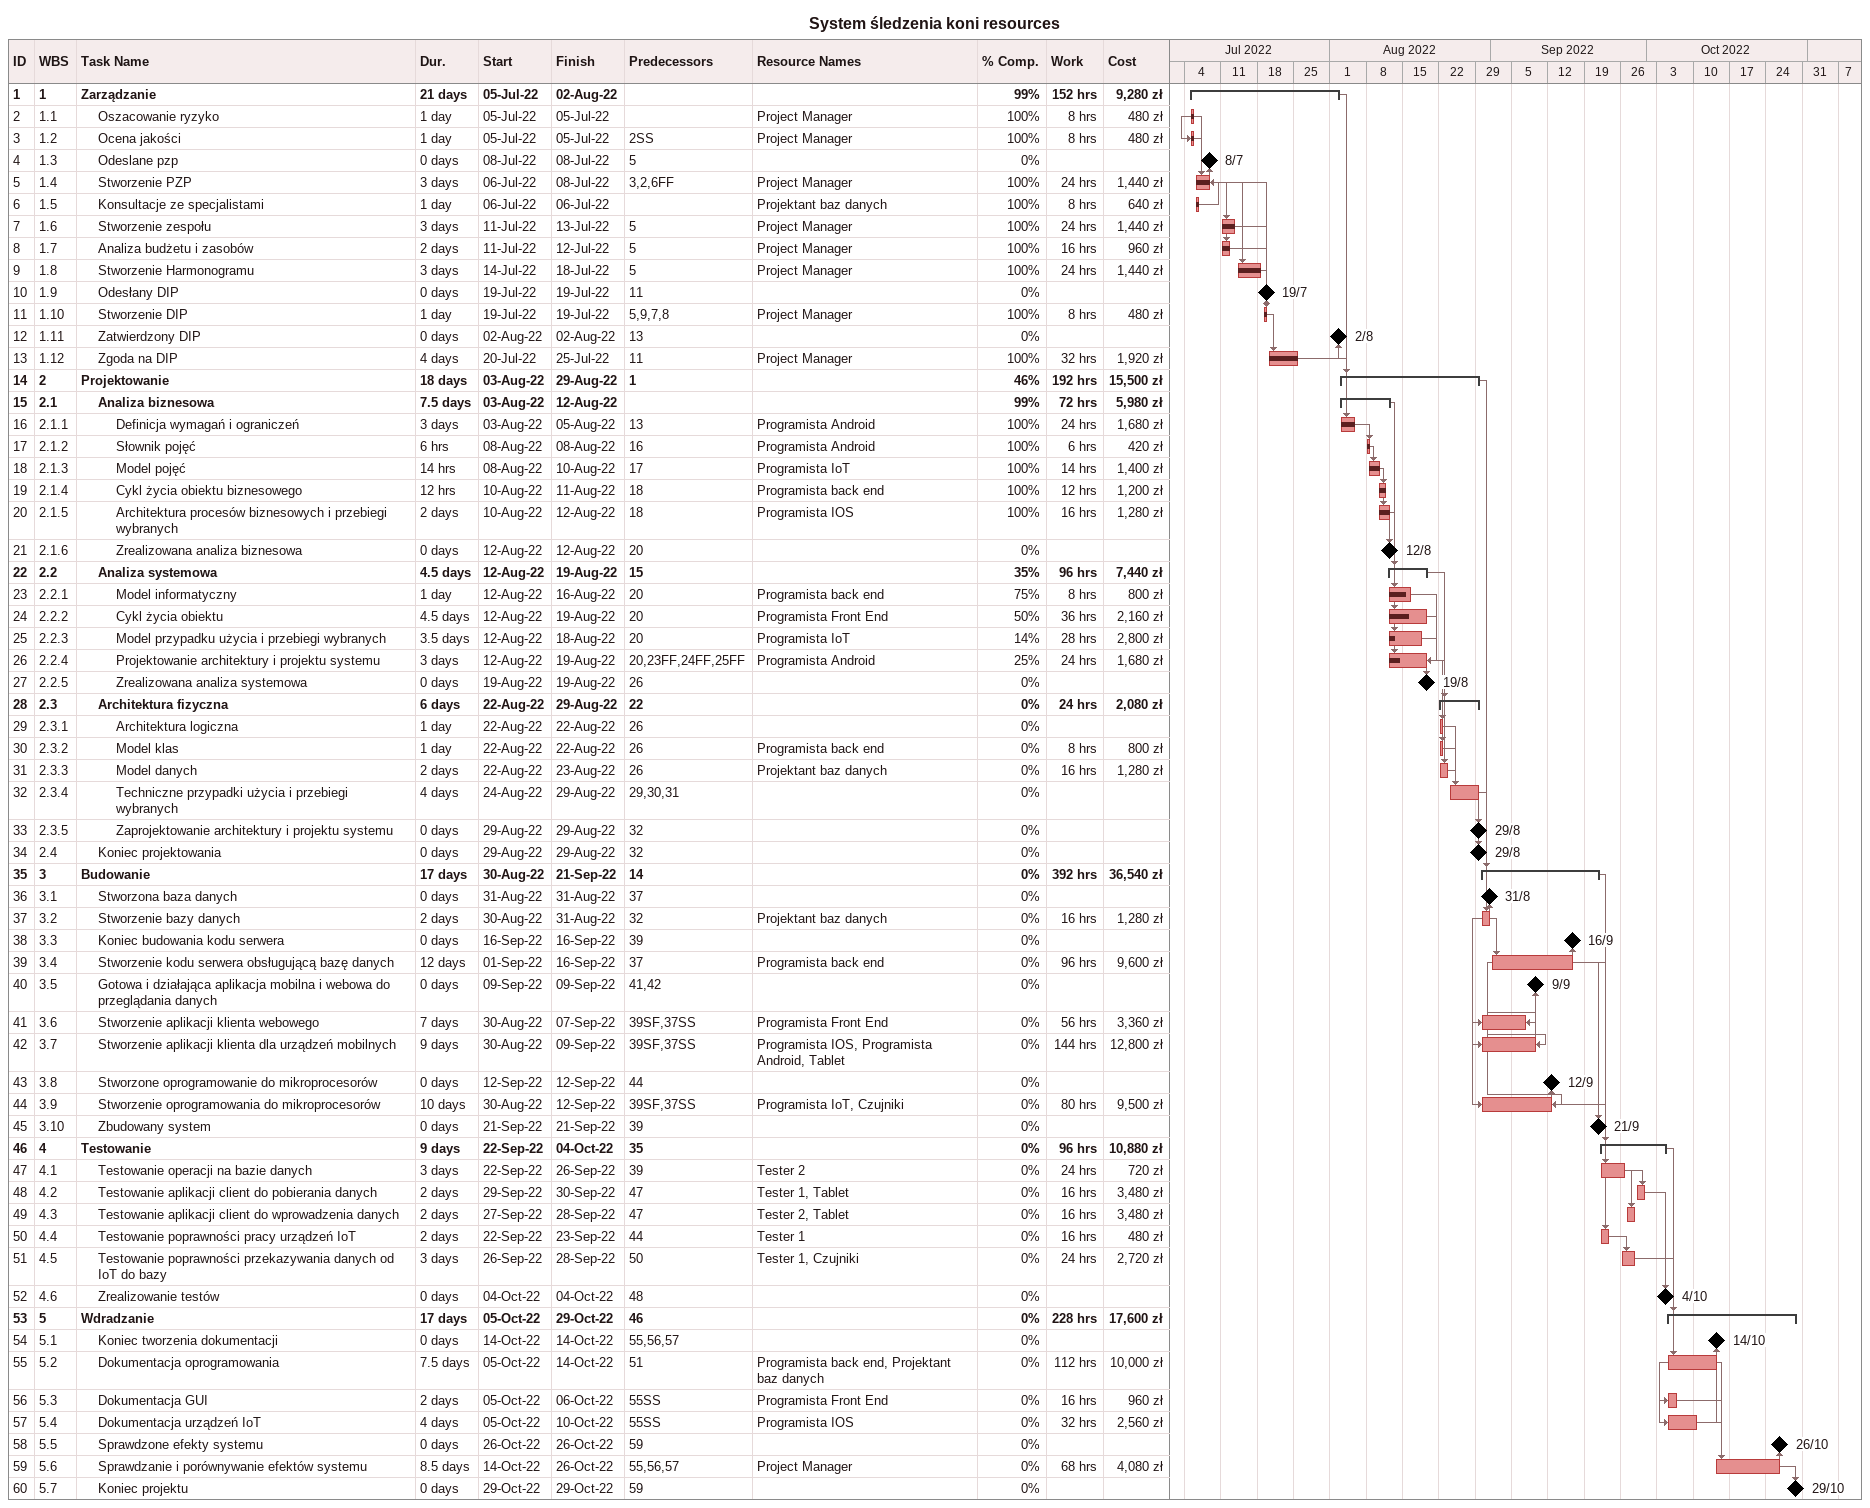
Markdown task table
System śledzenia koni resources

| ID | WBS | Task | Duration | Start | Finish | Predecessors | Resources | % complete | Work (h) | Cost (zł) |
|---|---|---|---|---|---|---|---|---|---|---|
| 1 | 1 | **Zarządzanie** | 21d | 2022-07-05 | 2022-08-02 |  |  | 99 | 152 | 9280 |
| 2 | 1.1 | Oszacowanie ryzyko | 1d | 2022-07-05 | 2022-07-05 |  | Project Manager | 100 | 8 | 480 |
| 3 | 1.2 | Ocena jakości | 1d | 2022-07-05 | 2022-07-05 | 2SS | Project Manager | 100 | 8 | 480 |
| 4 | 1.3 | Odeslane pzp | 0d | 2022-07-08 | 2022-07-08 | 5 |  | 0 |  |  |
| 5 | 1.4 | Stworzenie PZP | 3d | 2022-07-06 | 2022-07-08 | 3, 2, 6FF | Project Manager | 100 | 24 | 1440 |
| 6 | 1.5 | Konsultacje ze specjalistami | 1d | 2022-07-06 | 2022-07-06 |  | Projektant baz danych | 100 | 8 | 640 |
| 7 | 1.6 | Stworzenie zespołu | 3d | 2022-07-11 | 2022-07-13 | 5 | Project Manager | 100 | 24 | 1440 |
| 8 | 1.7 | Analiza budżetu i zasobów | 2d | 2022-07-11 | 2022-07-12 | 5 | Project Manager | 100 | 16 | 960 |
| 9 | 1.8 | Stworzenie Harmonogramu | 3d | 2022-07-14 | 2022-07-18 | 5 | Project Manager | 100 | 24 | 1440 |
| 10 | 1.9 | Odesłany DIP | 0d | 2022-07-19 | 2022-07-19 | 11 |  | 0 |  |  |
| 11 | 1.10 | Stworzenie DIP | 1d | 2022-07-19 | 2022-07-19 | 5, 9, 7, 8 | Project Manager | 100 | 8 | 480 |
| 12 | 1.11 | Zatwierdzony DIP | 0d | 2022-08-02 | 2022-08-02 | 13 |  | 0 |  |  |
| 13 | 1.12 | Zgoda na DIP | 4d | 2022-07-20 | 2022-07-25 | 11 | Project Manager | 100 | 32 | 1920 |
| 14 | 2 | **Projektowanie** | 18d | 2022-08-03 | 2022-08-29 | 1 |  | 46 | 192 | 15500 |
| 15 | 2.1 | **Analiza biznesowa** | 7.5d | 2022-08-03 | 2022-08-12 |  |  | 99 | 72 | 5980 |
| 16 | 2.1.1 | Definicja wymagań i ograniczeń | 3d | 2022-08-03 | 2022-08-05 | 13 | Programista Android | 100 | 24 | 1680 |
| 17 | 2.1.2 | Słownik pojęć | 6h | 2022-08-08 | 2022-08-08 | 16 | Programista Android | 100 | 6 | 420 |
| 18 | 2.1.3 | Model pojęć | 14h | 2022-08-08 | 2022-08-10 | 17 | Programista IoT | 100 | 14 | 1400 |
| 19 | 2.1.4 | Cykl życia obiektu biznesowego | 12h | 2022-08-10 | 2022-08-11 | 18 | Programista back end | 100 | 12 | 1200 |
| 20 | 2.1.5 | Architektura procesów biznesowych i przebiegi wybranych | 2d | 2022-08-10 | 2022-08-12 | 18 | Programista IOS | 100 | 16 | 1280 |
| 21 | 2.1.6 | Zrealizowana analiza biznesowa | 0d | 2022-08-12 | 2022-08-12 | 20 |  | 0 |  |  |
| 22 | 2.2 | **Analiza systemowa** | 4.5d | 2022-08-12 | 2022-08-19 | 15 |  | 35 | 96 | 7440 |
| 23 | 2.2.1 | Model informatyczny | 1d | 2022-08-12 | 2022-08-16 | 20 | Programista back end | 75 | 8 | 800 |
| 24 | 2.2.2 | Cykl życia obiektu | 4.5d | 2022-08-12 | 2022-08-19 | 20 | Programista Front End | 50 | 36 | 2160 |
| 25 | 2.2.3 | Model przypadku użycia i przebiegi wybranych | 3.5d | 2022-08-12 | 2022-08-18 | 20 | Programista IoT | 14 | 28 | 2800 |
| 26 | 2.2.4 | Projektowanie architektury i projektu systemu | 3d | 2022-08-12 | 2022-08-19 | 20, 23FF, 24FF, 25FF | Programista Android | 25 | 24 | 1680 |
| 27 | 2.2.5 | Zrealizowana analiza systemowa | 0d | 2022-08-19 | 2022-08-19 | 26 |  | 0 |  |  |
| 28 | 2.3 | **Architektura fizyczna** | 6d | 2022-08-22 | 2022-08-29 | 22 |  | 0 | 24 | 2080 |
| 29 | 2.3.1 | Architektura logiczna | 1d | 2022-08-22 | 2022-08-22 | 26 |  | 0 |  |  |
| 30 | 2.3.2 | Model klas | 1d | 2022-08-22 | 2022-08-22 | 26 | Programista back end | 0 | 8 | 800 |
| 31 | 2.3.3 | Model danych | 2d | 2022-08-22 | 2022-08-23 | 26 | Projektant baz danych | 0 | 16 | 1280 |
| 32 | 2.3.4 | Techniczne przypadki użycia i przebiegi wybranych | 4d | 2022-08-24 | 2022-08-29 | 29, 30, 31 |  | 0 |  |  |
| 33 | 2.3.5 | Zaprojektowanie architektury i projektu systemu | 0d | 2022-08-29 | 2022-08-29 | 32 |  | 0 |  |  |
| 34 | 2.4 | Koniec projektowania | 0d | 2022-08-29 | 2022-08-29 | 32 |  | 0 |  |  |
| 35 | 3 | **Budowanie** | 17d | 2022-08-30 | 2022-09-21 | 14 |  | 0 | 392 | 36540 |
| 36 | 3.1 | Stworzona baza danych | 0d | 2022-08-31 | 2022-08-31 | 37 |  | 0 |  |  |
| 37 | 3.2 | Stworzenie bazy danych | 2d | 2022-08-30 | 2022-08-31 | 32 | Projektant baz danych | 0 | 16 | 1280 |
| 38 | 3.3 | Koniec budowania kodu serwera | 0d | 2022-09-16 | 2022-09-16 | 39 |  | 0 |  |  |
| 39 | 3.4 | Stworzenie kodu serwera obsługującą bazę danych | 12d | 2022-09-01 | 2022-09-16 | 37 | Programista back end | 0 | 96 | 9600 |
| 40 | 3.5 | Gotowa i działająca aplikacja mobilna i webowa do przeglądania danych | 0d | 2022-09-09 | 2022-09-09 | 41, 42 |  | 0 |  |  |
| 41 | 3.6 | Stworzenie aplikacji klienta webowego | 7d | 2022-08-30 | 2022-09-07 | 39SF, 37SS | Programista Front End | 0 | 56 | 3360 |
| 42 | 3.7 | Stworzenie aplikacji klienta dla urządzeń mobilnych | 9d | 2022-08-30 | 2022-09-09 | 39SF, 37SS | Programista IOS, Programista Android, Tablet | 0 | 144 | 12800 |
| 43 | 3.8 | Stworzone oprogramowanie do mikroprocesorów | 0d | 2022-09-12 | 2022-09-12 | 44 |  | 0 |  |  |
| 44 | 3.9 | Stworzenie oprogramowania do mikroprocesorów | 10d | 2022-08-30 | 2022-09-12 | 39SF, 37SS | Programista IoT, Czujniki | 0 | 80 | 9500 |
| 45 | 3.10 | Zbudowany system | 0d | 2022-09-21 | 2022-09-21 | 39 |  | 0 |  |  |
| 46 | 4 | **Testowanie** | 9d | 2022-09-22 | 2022-10-04 | 35 |  | 0 | 96 | 10880 |
| 47 | 4.1 | Testowanie operacji na bazie danych | 3d | 2022-09-22 | 2022-09-26 | 39 | Tester 2 | 0 | 24 | 720 |
| 48 | 4.2 | Testowanie aplikacji client do pobierania danych | 2d | 2022-09-29 | 2022-09-30 | 47 | Tester 1, Tablet | 0 | 16 | 3480 |
| 49 | 4.3 | Testowanie aplikacji client do wprowadzenia danych | 2d | 2022-09-27 | 2022-09-28 | 47 | Tester 2, Tablet | 0 | 16 | 3480 |
| 50 | 4.4 | Testowanie poprawności pracy urządzeń IoT | 2d | 2022-09-22 | 2022-09-23 | 44 | Tester 1 | 0 | 16 | 480 |
| 51 | 4.5 | Testowanie poprawności przekazywania danych od IoT do bazy | 3d | 2022-09-26 | 2022-09-28 | 50 | Tester 1, Czujniki | 0 | 24 | 2720 |
| 52 | 4.6 | Zrealizowanie testów | 0d | 2022-10-04 | 2022-10-04 | 48 |  | 0 |  |  |
| 53 | 5 | **Wdradzanie** | 17d | 2022-10-05 | 2022-10-29 | 46 |  | 0 | 228 | 17600 |
| 54 | 5.1 | Koniec tworzenia dokumentacji | 0d | 2022-10-14 | 2022-10-14 | 55, 56, 57 |  | 0 |  |  |
| 55 | 5.2 | Dokumentacja oprogramowania | 7.5d | 2022-10-05 | 2022-10-14 | 51 | Programista back end, Projektant baz danych | 0 | 112 | 10000 |
| 56 | 5.3 | Dokumentacja GUI | 2d | 2022-10-05 | 2022-10-06 | 55SS | Programista Front End | 0 | 16 | 960 |
| 57 | 5.4 | Dokumentacja urządzeń IoT | 4d | 2022-10-05 | 2022-10-10 | 55SS | Programista IOS | 0 | 32 | 2560 |
| 58 | 5.5 | Sprawdzone efekty systemu | 0d | 2022-10-26 | 2022-10-26 | 59 |  | 0 |  |  |
| 59 | 5.6 | Sprawdzanie i porównywanie efektów systemu | 8.5d | 2022-10-14 | 2022-10-26 | 55, 56, 57 | Project Manager | 0 | 68 | 4080 |
| 60 | 5.7 | Koniec projektu | 0d | 2022-10-29 | 2022-10-29 | 59 |  | 0 |  |  |
